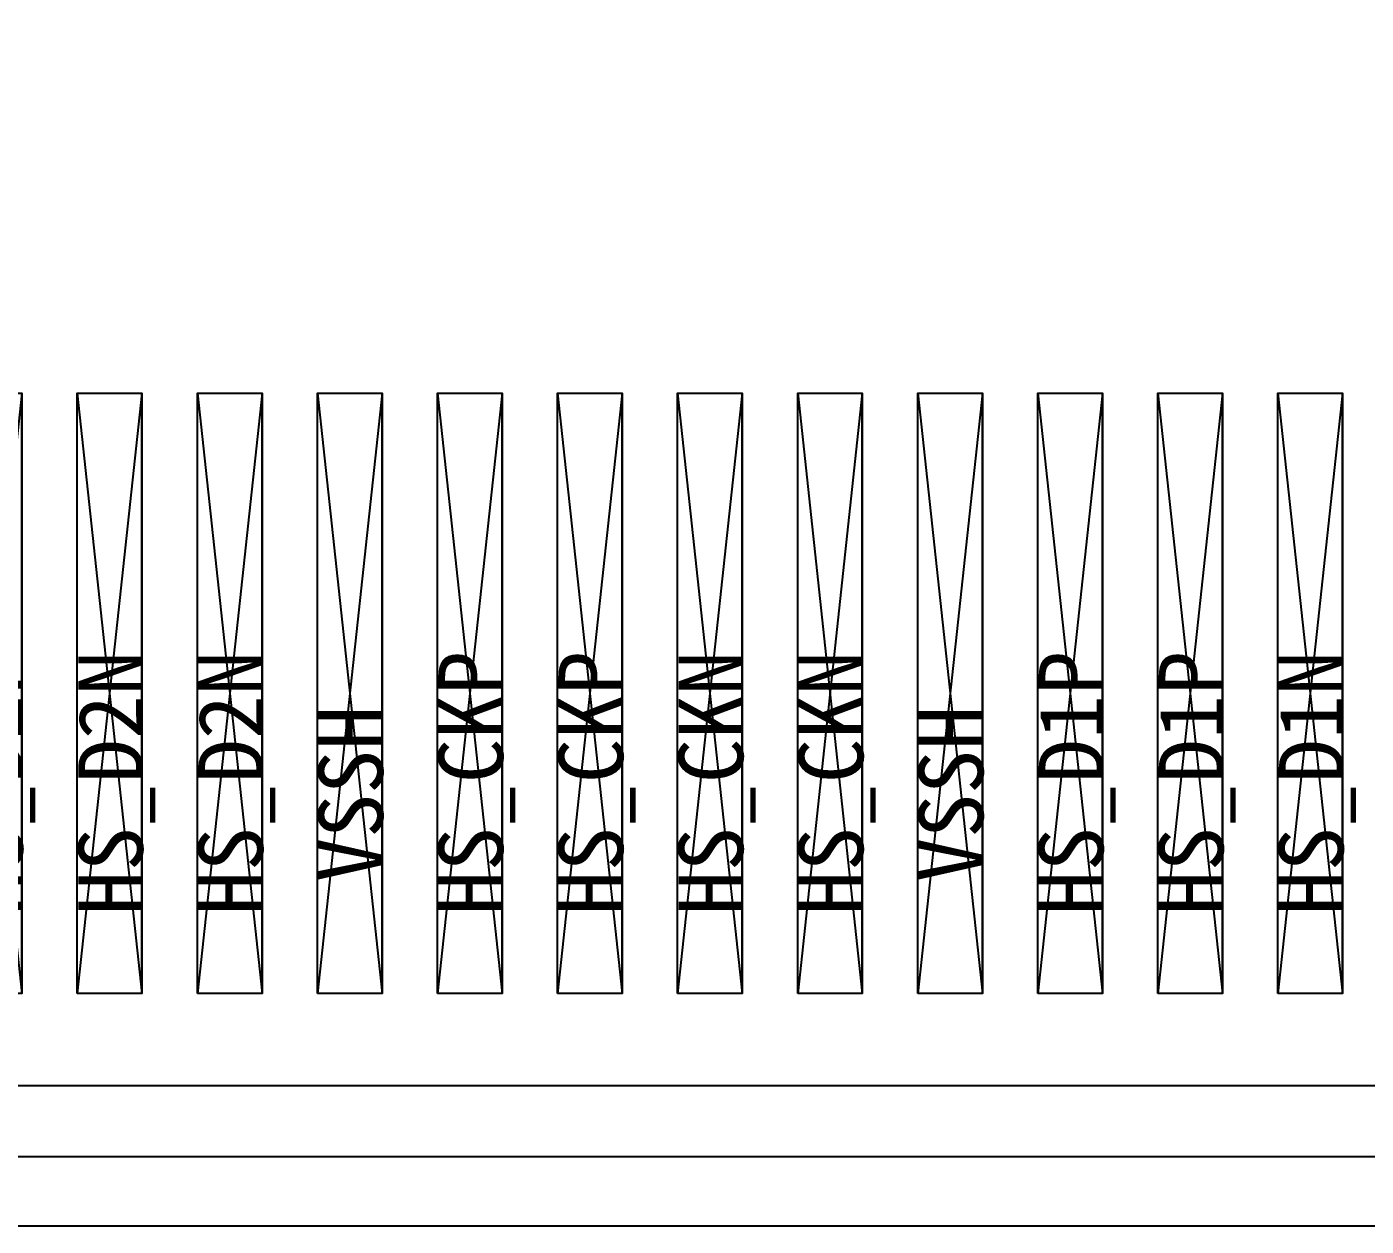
# Model space of a CAD drawing. Header units: millimetres. Extents: x 427 to 2444, y 137 to 817.
# Drawn here: x 1145.047 to 1146.497, y 299.449 to 300.748 of the extents above; entities that cross this region are included whole.
import ezdxf
from ezdxf.enums import TextEntityAlignment as Align

# ---------------------------------------------------------------- set-up
doc = ezdxf.new("R2010")
doc.units = ezdxf.units.MM
for name, color, linetype in [('L240', 60, 'Continuous'), ('L63', 4, 'Continuous'), ('L90', 1, 'Continuous')]:
    doc.layers.add(name, color=color, linetype=linetype)
doc.styles.add('txt', font='simhei.ttf')

# ---------------------------------------------------------------- blocks, each defined once
blk = doc.blocks.new('FPC_3D95_NAME_130')
at = {"layer": 'L240', "style": 'txt'}
for s, p in [('HS_D2P', (22.653, 0.124666)), ('HS_D2N', (22.783, 0.124666)), ('HS_D2N', (22.913, 0.124666)), ('HS_CKP', (23.173, 0.124666)), ('HS_CKP', (23.303, 0.124666)), ('HS_CKN', (23.433, 0.124666)), ('HS_CKN', (23.563, 0.124666)), ('HS_D1P', (23.823, 0.124666)), ('HS_D1P', (23.953, 0.124666)), ('HS_D1N', (24.083, 0.124666)), ('VSSH', (23.043, 0.113)), ('VSSH', (23.693, 0.113))]:
    blk.add_text(s, height=0.07, rotation=90, dxfattribs=at).set_placement(p, align=Align.MIDDLE_CENTER)
blk = doc.blocks.new('FPC_PAD_UNIT')
at = {"color": 5, "linetype": 'Continuous'}
blk.add_lwpolyline([(0.001, 0.551), (0.071, -0.099), (0.071, 0.551), (0.001, -0.099)], dxfattribs=at)
at = {"layer": 'L63', "color": 5}
blk.add_lwpolyline([(0.001, -0.099), (0.001, 0.551), (0.071, 0.551), (0.071, -0.099), (0.001, -0.099)], close=True, dxfattribs=at)
blk = doc.blocks.new('FPC_ALL')
at = {"row_count": 1, "column_count": 203, "row_spacing": 0.652, "column_spacing": 0.13}
blk.add_blockref('FPC_PAD_UNIT', (0, 0.1), dxfattribs=at)
blk.add_blockref('FPC_3D95_NAME_130', (0.004, 0.104))
blk = doc.blocks.new('IC_FPC_OLB_ALL')
blk.add_blockref('FPC_ALL', (1.892, -0.05))

msp = doc.modelspace()

# ---------------------------------------------------------------- linework, layer by layer
at = {"color": 7}
msp.add_lwpolyline([(1098.62116, 377.73137), (1172.6725, 377.73137, -0.4142163), (1172.8725, 377.53137), (1172.87178, 299.64937, -0.4142109), (1172.67178, 299.44937), (1098.62178, 299.44937, -0.4142112), (1098.42178, 299.64937), (1098.42116, 377.53137, -0.4142159)], format="xyb", close=True, dxfattribs=at)
at = {"color": 6}
msp.add_lwpolyline([(1098.64616, 377.65637), (1172.6475, 377.65637, -0.4142163), (1172.7975, 377.50637), (1172.79678, 299.67437, -0.4142109), (1172.64678, 299.52437), (1098.64678, 299.52437, -0.4142112), (1098.49678, 299.67437), (1098.49616, 377.50637, -0.4142159)], format="xyb", close=True, dxfattribs=at)
at = {"layer": 'L90', "color": 7}
msp.add_lwpolyline([(1098.68183, 299.60137), (1098.68183, 377.63137), (1172.61183, 377.63137), (1172.61183, 299.60137), (1098.68183, 299.60137)], close=True, dxfattribs=at)

# ---------------------------------------------------------------- block references
msp.add_blockref('IC_FPC_OLB_ALL', (1120.45883, 299.75037))

doc.saveas('drawing.dxf')
